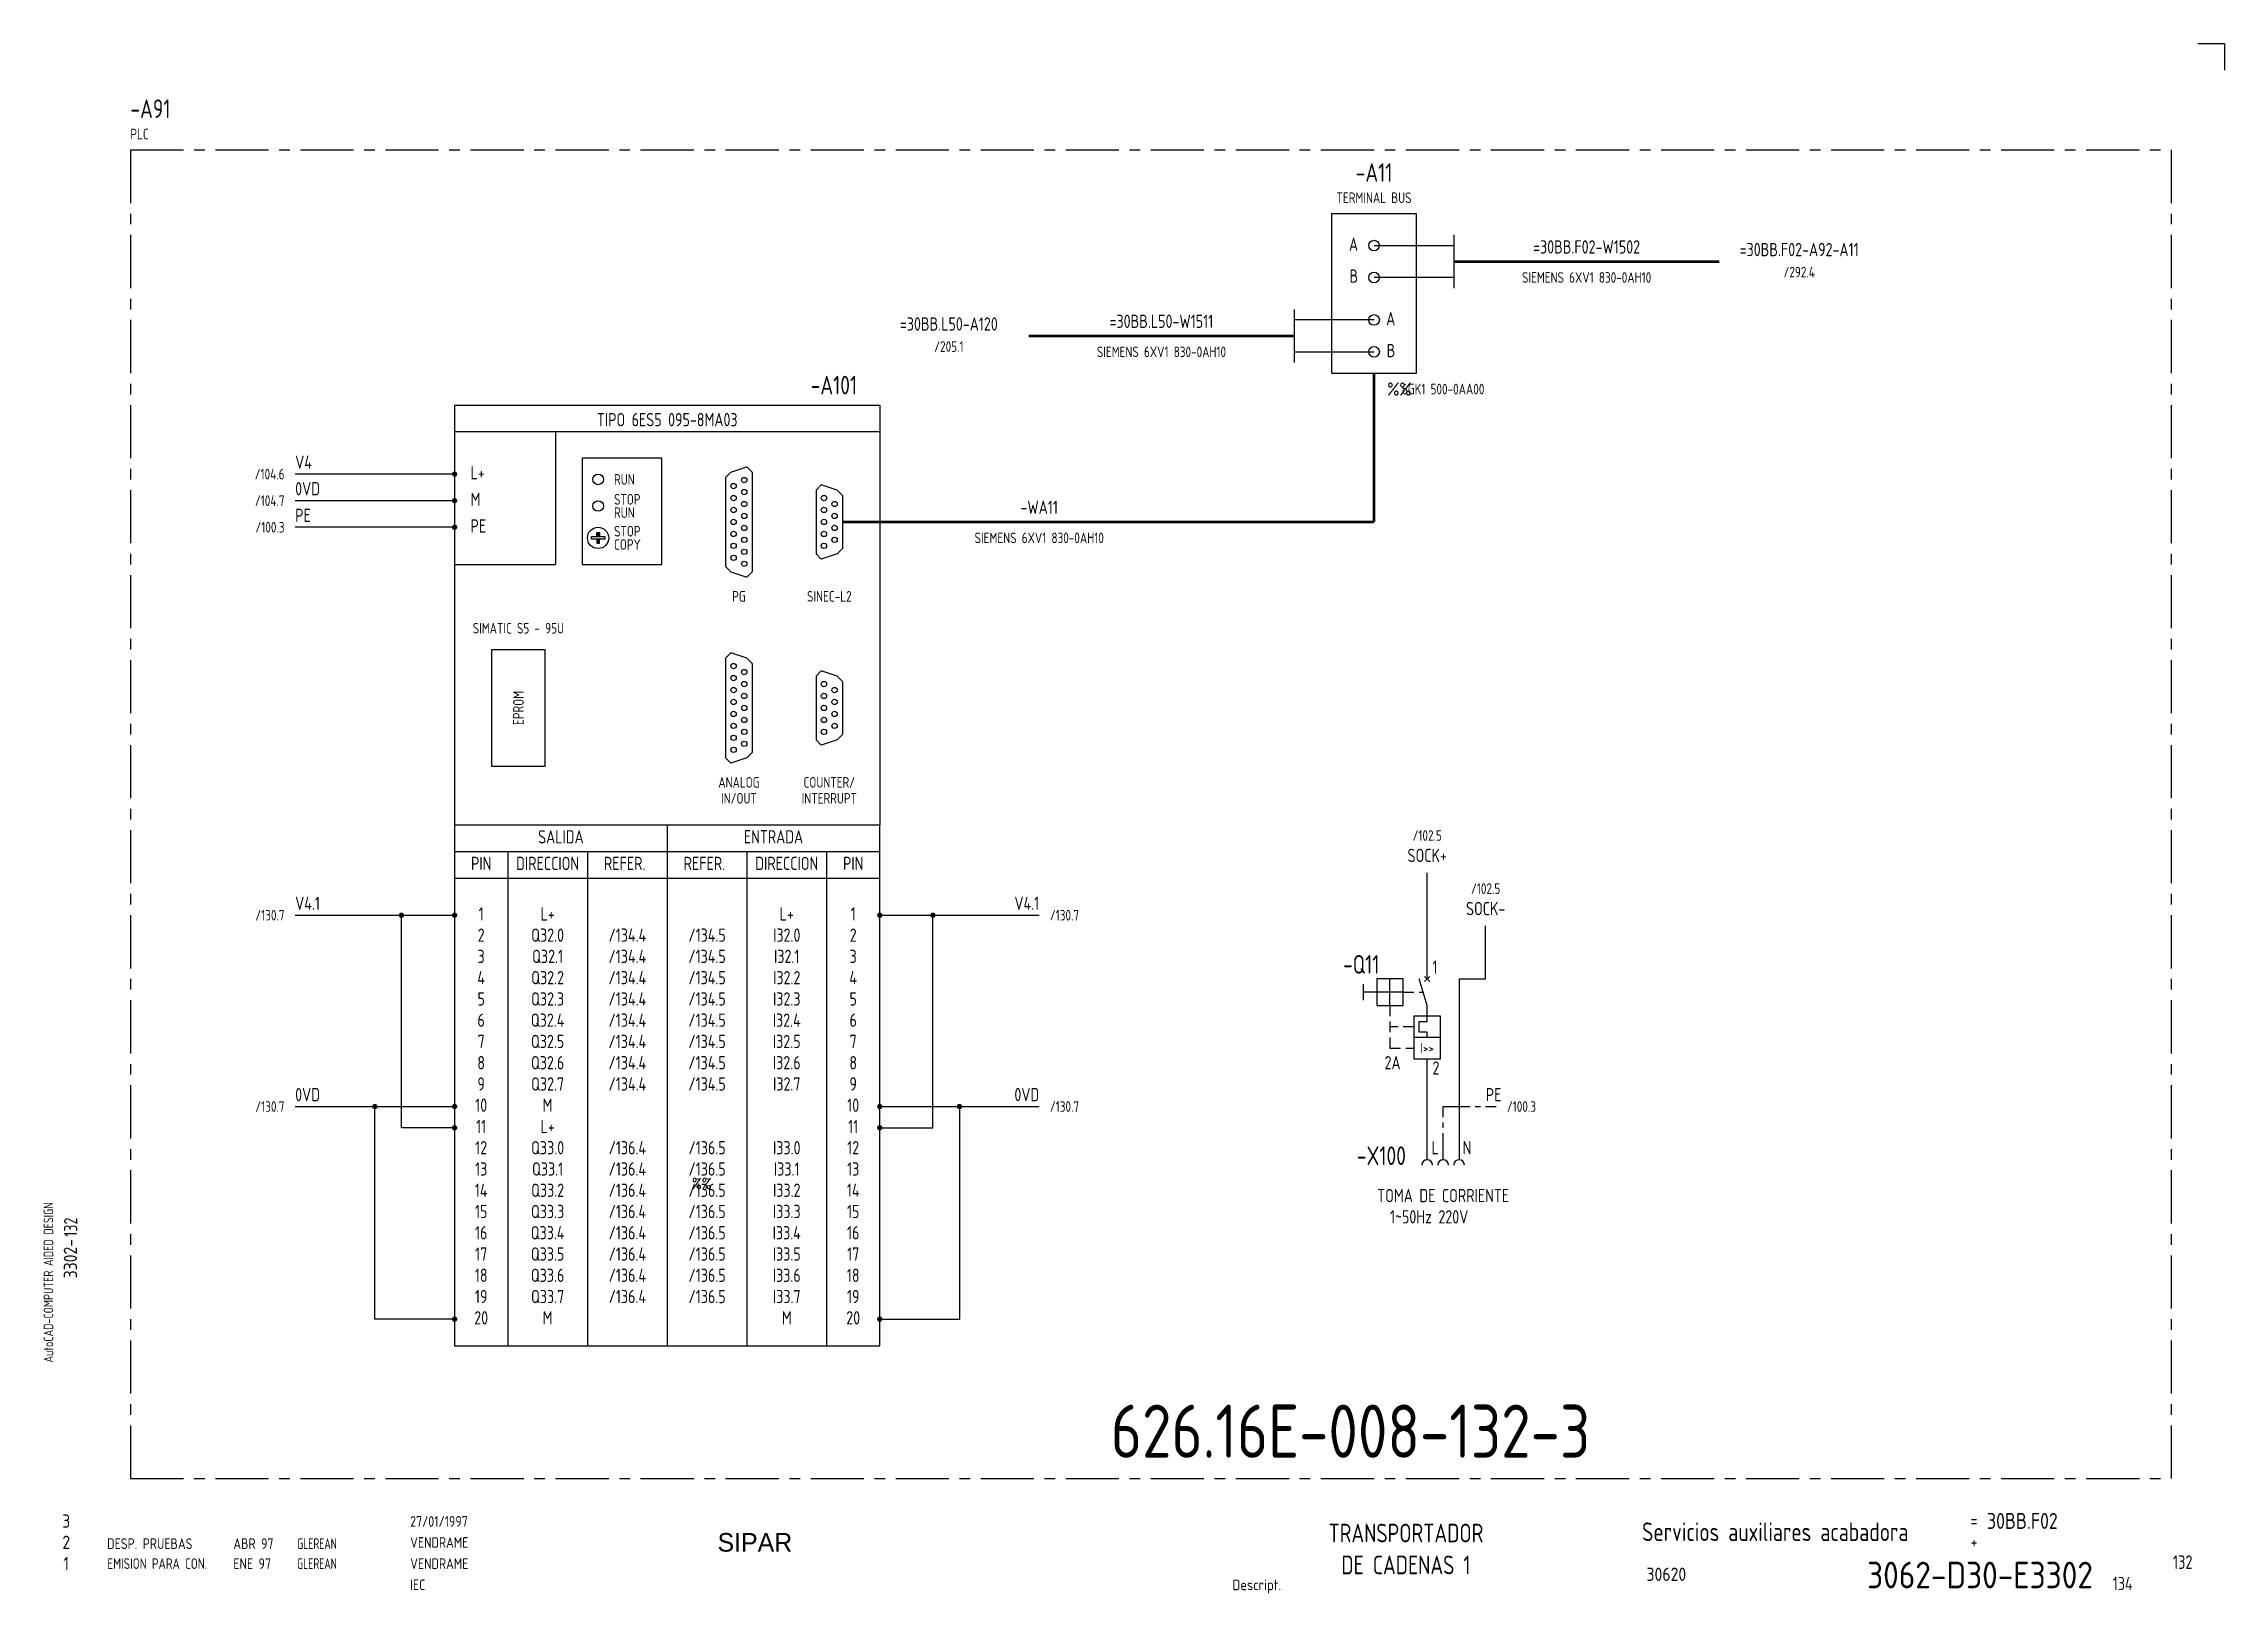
# Model space of a CAD drawing. Extents: x 10 to 420, y 5 to 297.
import ezdxf
from ezdxf.enums import TextEntityAlignment as Align

# ---------------------------------------------------------------- set-up
doc = ezdxf.new("R2010")
doc.units = 0
doc.header["$LTSCALE"] = 8
doc.header["$MEASUREMENT"] = 0
for name, pattern in [('CENTER', [2, 1.25, -0.25, 0.25, -0.25]), ('CENTER12', [1, 0.625, -0.125, 0.125, -0.125]), ('HIDDEN', [0.375, 0.25, -0.125])]:
    doc.linetypes.add(name, pattern=pattern)
doc.layers.get('0').update_dxf_attribs({"linetype": 'CONTINUOUS'})
doc.layers.add('CART', color=7, linetype='CONTINUOUS')
doc.styles.add('DIN', font='DIN', dxfattribs={"width": 0.85})
doc.styles.add('SIMPLEX', font='SIMPLEX', dxfattribs={"width": 0.9})
doc.styles.add('UNIV', font='UNIV')

# ---------------------------------------------------------------- blocks, each defined once
blk = doc.blocks.new('WB-FG100')
at = {"layer": 'CART', "color": 1}
for p, q in [((415, 297), (420, 297)), ((420, 297), (420, 292))]:
    blk.add_line(p, q, dxfattribs=at)
at = {"layer": 'CART', "color": 1, "style": 'DIN', "width": 0.8}
blk.add_text('AutoCAD-COMPUTER AIDED DESIGN', height=1.8, rotation=90, dxfattribs=at).set_placement((11.47, 48.84))
at = {"layer": 'CART', "color": 3, "style": 'DIN', "width": 0.8}
for s, p in [('=', (372.24, 17.91)), ('+', (372.24, 13.87))]:
    blk.add_text(s, height=2.5, dxfattribs=at).set_placement(p)
at = {"layer": 'CART', "color": 7, "style": 'DIN', "width": 0.9}
blk.add_attdef('FILE', text='', height=2.5, rotation=90, dxfattribs=at).set_placement((15.95, 68.38), align=Align.CENTER)
for tag, p in [('MOD-3', (13.92, 19)), ('MOD-2', (13.92, 15)), ('MOD-1', (13.92, 11)), ('NR.COMMESSA', (315, 9))]:
    blk.add_attdef(tag, text='', height=2.5, dxfattribs=at).set_placement(p, align=Align.MIDDLE)
at = {"layer": 'CART', "color": 7, "style": 'DIN'}
for tag, width, p in [('REV-3', 0.9, (21.66, 19)), ('DATA-3', 0.9, (45.37, 19)), ('NOME-3', 0.9, (57.37, 19)), ('REV-2', 0.9, (21.66, 15)), ('DATA-2', 0.9, (45.37, 15)), ('NOME-2', 0.9, (57.37, 15)), ('REV-1', 0.9, (21.66, 11)), ('DATA-1', 0.9, (45.37, 11)), ('NOME-1', 0.7, (57.37, 11))]:
    blk.add_attdef(tag, text='', height=2, dxfattribs=dict(at, width=width)).set_placement(p, align=Align.MIDDLE_LEFT)
at = {"layer": 'CART', "color": 7, "style": 'DIN', "width": 0.9}
for tag, p, height in [('DATA', (78.64, 17.94), 2), ('ESECUTORE', (78.64, 13.97), 2), ('CONTROLLORE', (78.64, 9.99), 2), ('SEGUE', (398.93, 5.65), 2.8), ('NORMA', (78.64, 6.01), 2)]:
    blk.add_attdef(tag, p, '', height=height, dxfattribs=at)
at = {"layer": 'CART', "color": 2, "style": 'DIN', "width": 0.9}
for tag, p in [('TITOLO-1/3', (266.5, 18.23)), ('TITOLO-1/2', (266.5, 15.73)), ('TITOLO-2/3', (266.5, 13.18)), ('TITOLO-2/2', (266.5, 10.68)), ('TITOLO-3/3', (266.5, 8.13))]:
    blk.add_attdef(tag, text='', height=3.5, dxfattribs=at).set_placement(p, align=Align.MIDDLE)
at = {"layer": 'CART', "color": 3, "style": 'DIN', "width": 0.9}
blk.add_attdef('ASSIEME', text='', height=3.5, dxfattribs=at).set_placement((334, 17), align=Align.MIDDLE)
at = {"layer": 'CART', "color": 3, "style": 'DIN', "width": 0.85}
for tag, p in [('=', (375.33, 16.63)), ('+', (375.33, 12.76))]:
    blk.add_attdef(tag, text='', height=3, dxfattribs=at).set_placement(p, align=Align.BOTTOM_LEFT)
at = {"layer": 'CART', "color": 3, "style": 'DIN', "width": 0.9}
blk.add_attdef('FOGLIO', text='', height=2.8, dxfattribs=at).set_placement((414.2, 9.56), align=Align.RIGHT)
at = {"layer": 'CART', "color": 2, "style": 'DIN', "width": 0.9}
blk.add_attdef('DISEGNO', text='', height=5, dxfattribs=at).set_placement((395.27, 6.35), align=Align.RIGHT)
at = {"layer": 'CART', "color": 1, "style": 'DIN', "width": 0.9}
blk.add_attdef('TIPOLOGIA', (233.37, 6), '', height=2, dxfattribs=at)

msp = doc.modelspace()

# ---------------------------------------------------------------- linework, layer by layer
at = {"color": 3, "linetype": 'CENTER'}
for p, q in [((26, 277), (410, 277)), ((26, 277), (26, 27)), ((410, 277), (410, 27)), ((26, 27), (410, 27))]:
    msp.add_line(p, q, dxfattribs=at)
at = {"color": 3}
for p, q in [((252, 265), (252, 235)), ((268, 265), (252, 265)), ((268, 235), (268, 265)), ((252, 235), (268, 235)), ((87, 229), (167, 229)), ((87, 229), (87, 150)), ((167, 229), (167, 150)), ((87, 224), (167, 224)), ((106, 224), (106, 199)), ((87, 199), (106, 199)), ((87, 150), (87, 52)), ((87, 150), (167, 150)), ((127, 150), (127, 52)), ((167, 52), (167, 150)), ((87, 145), (167, 145)), ((97, 145), (97, 52)), ((112, 145), (112, 52)), ((142, 145), (142, 52)), ((157, 145), (157, 52)), ((87, 140), (167, 140)), ((87, 52), (167, 52))]:
    msp.add_line(p, q, dxfattribs=at)
for p, q in [((260, 259), (275, 259)), ((275, 261), (275, 251)), ((275, 253), (260, 253)), ((245, 247), (245, 237)), ((260, 245), (245, 245)), ((245, 239), (260, 239)), ((126, 219), (111, 219)), ((111, 219), (111, 199)), ((126, 199), (126, 219)), ((87, 216), (57, 216)), ((87, 211), (57, 211)), ((87, 206), (57, 206)), ((112.75, 204.25), (115.25, 204.25)), ((112.75, 203.75), (112.75, 204.25)), ((115.25, 203.75), (112.75, 203.75)), ((114.25, 203.75), (113.75, 203.75)), ((113.75, 203.75), (113.75, 203)), ((113.75, 203), (114.25, 203)), ((114.25, 203), (114.25, 203.75)), ((115.25, 204.25), (115.25, 203.75)), ((111, 199), (126, 199)), ((94, 161), (94, 183)), ((94, 183), (104, 183)), ((104, 183), (104, 161)), ((104, 161), (94, 161)), ((270, 121), (270, 141)), ((57, 133), (87, 133)), ((77, 93), (77, 133)), ((167, 133), (197, 133)), ((177, 93), (177, 133)), ((281, 121), (281, 131)), ((258, 117), (258, 120)), ((260.5, 121), (260.5, 116)), ((265.5, 121), (260.5, 121)), ((263, 116), (263, 121)), ((265.5, 116), (265.5, 121)), ((270, 116), (268.5, 121)), ((269.5, 120.5), (270.5, 121.5)), ((269.5, 121.5), (270.5, 120.5)), ((276, 121), (276, 87)), ((276, 121), (281, 121)), ((265.5, 118.5), (258, 118.5)), ((260.5, 116), (265.5, 116)), ((270, 113), (270, 116)), ((267.5, 114), (267.5, 106)), ((272.5, 114), (267.5, 114)), ((268.5, 113), (270, 113)), ((268.5, 111), (268.5, 113)), ((270, 111), (268.5, 111)), ((270, 110), (270, 111)), ((272.5, 106), (272.5, 114)), ((272.5, 110), (267.5, 110)), ((267.5, 106), (272.5, 106)), ((270, 87), (270, 106)), ((57, 97), (87, 97)), ((72, 57), (72, 97)), ((167, 97), (197, 97)), ((182, 97), (182, 57)), ((87, 93), (77, 93)), ((167, 93), (177, 93)), ((87, 57), (72, 57)), ((167, 57), (182, 57))]:
    msp.add_line(p, q)
at = {"color": 2}
for p, q in [((138, 215.375), (139, 216.375)), ((138, 215.375), (138, 198.625)), ((139, 216.375), (142, 217.375)), ((143, 216.375), (142, 217.375)), ((143, 216.375), (143, 197.625)), ((155, 213), (156, 214)), ((159, 213), (156, 214)), ((155, 213), (155, 201)), ((160, 212), (159, 213)), ((160, 212), (160, 202)), ((160, 202), (159, 201)), ((138, 198.625), (139, 197.625)), ((139, 197.625), (142, 196.625)), ((143, 197.625), (142, 196.625)), ((155, 201), (156, 200)), ((159, 201), (156, 200)), ((138, 181.375), (139, 182.375)), ((138, 181.375), (138, 162.625)), ((142, 181.375), (139, 182.375)), ((143, 180.375), (142, 181.375)), ((143, 180.375), (143, 163.625)), ((155, 178), (156, 179)), ((155, 178), (155, 166)), ((159, 178), (156, 179)), ((160, 177), (159, 178)), ((160, 177), (160, 167)), ((155, 166), (156, 165)), ((159, 166), (156, 165)), ((160, 167), (159, 166)), ((138, 162.625), (139, 161.625)), ((142, 162.625), (139, 161.625)), ((143, 163.625), (142, 162.625))]:
    msp.add_line(p, q, dxfattribs=at)
at = {"linetype": 'HIDDEN'}
for p, q in [((263, 116), (263, 108)), ((265.5, 118.5), (269.25, 118.5)), ((267.5, 112), (263, 112)), ((263, 108), (267.5, 108))]:
    msp.add_line(p, q, dxfattribs=at)
at = {"linetype": 'CENTER12'}
for p, q in [((273, 87), (273, 97)), ((273, 97), (283, 97))]:
    msp.add_line(p, q, dxfattribs=at)
at = {"const_width": 0.5}
for points in [[(275, 256), (325, 256)], [(195, 242), (245, 242)], [(260, 207), (260, 235)], [(160, 207), (260, 207)]]:
    msp.add_lwpolyline(points, dxfattribs=at)
at = {"linetype": 'Continuous', "const_width": 0.5}
for points in [[(86.75, 216, 1), (87.25, 216, 1)], [(86.75, 211, 1), (87.25, 211, 1)], [(86.75, 206, 1), (87.25, 206, 1)], [(86.75, 133, 1), (87.25, 133, 1)], [(166.75, 133, 1), (167.25, 133, 1)], [(86.75, 97, 1), (87.25, 97, 1)], [(86.75, 93, 1), (87.25, 93, 1)], [(86.75, 57, 1), (87.25, 57, 1)], [(166.75, 57, 1), (167.25, 57, 1)]]:
    msp.add_lwpolyline(points, format="xyb", close=True, dxfattribs=at)
msp.add_lwpolyline([(113.75, 204.25), (113.75, 205), (114.25, 205), (114.25, 204.25), (113.75, 204.25)])
at = {"const_width": 0.5}
for points in [[(76.75, 133, 1), (77.25, 133, 1)], [(176.75, 133, 1), (177.25, 133, 1)], [(71.75, 97, 1), (72.25, 97, 1)], [(166.75, 97, 1), (167.25, 97, 1)], [(181.75, 97, 1), (182.25, 97, 1)], [(166.75, 93, 1), (167.25, 93, 1)]]:
    msp.add_lwpolyline(points, format="xyb", close=True, dxfattribs=at)
at = {"color": 7}
for centre in [(260, 259), (260, 253), (260, 245), (260, 239)]:
    msp.add_circle(centre, 1, dxfattribs=at)
for centre, radius in [((114, 215), 1), ((139.5, 213.75), 0.5), ((141.5, 214.875), 0.5), ((114, 210), 1), ((139.5, 211.5), 0.5), ((139.5, 209.25), 0.5), ((141.5, 212.625), 0.5), ((141.5, 210.375), 0.5), ((156.5, 211.5), 0.5), ((156.5, 209.25), 0.5), ((158.5, 210.375), 0.5), ((114, 204), 2), ((139.5, 207), 0.5), ((139.5, 204.75), 0.5), ((141.5, 208.125), 0.5), ((141.5, 205.875), 0.5), ((156.5, 207), 0.5), ((156.5, 204.75), 0.5), ((158.5, 208.125), 0.5), ((158.5, 205.875), 0.5), ((139.5, 202.5), 0.5), ((141.5, 203.625), 0.5), ((141.5, 201.375), 0.5), ((156.5, 202.5), 0.5), ((158.5, 203.625), 0.5), ((139.5, 200.25), 0.5), ((141.5, 199.125), 0.5), ((139.5, 179.875), 0.5), ((139.5, 177.625), 0.5), ((141.5, 178.75), 0.5), ((141.5, 176.5), 0.5), ((156.5, 176.5), 0.5), ((139.5, 175.375), 0.5), ((139.5, 173.125), 0.5), ((141.5, 174.25), 0.5), ((141.5, 172), 0.5), ((156.5, 174.25), 0.5), ((156.5, 172), 0.5), ((158.5, 175.375), 0.5), ((158.5, 173.125), 0.5), ((139.5, 170.875), 0.5), ((139.5, 168.625), 0.5), ((141.5, 169.75), 0.5), ((156.5, 169.75), 0.5), ((158.5, 170.875), 0.5), ((158.5, 168.625), 0.5), ((139.5, 166.375), 0.5), ((139.5, 164.125), 0.5), ((141.5, 167.5), 0.5), ((141.5, 165.25), 0.5), ((156.5, 167.5), 0.5)]:
    msp.add_circle(centre, radius)
for centre in [(270, 86), (273, 86), (276, 86)]:
    msp.add_arc(centre, 1, 0, 180)
for points in [[(113.75, 204.25), (114.25, 204.25), (113.75, 205), (114.25, 205)], [(113.75, 203.75), (114.25, 203.75), (113.75, 203), (114.25, 203)]]:
    msp.add_solid(points)

# ---------------------------------------------------------------- block references
at = {"layer": 'CART'}
ref = msp.add_blockref('WB-FG100', (0, 0), dxfattribs=at)
ref.add_attrib('TIPOLOGIA', 'Descript.', (233.371, 6.001), dxfattribs={"color": 1, "height": 2, "style": 'DIN', "width": 0.9})
ref.add_attrib('ASSIEME', 'Servicios auxiliares acabadora', dxfattribs={"color": 3, "height": 3.5, "style": 'DIN', "width": 0.8}).set_placement((335.5, 17), align=Align.MIDDLE)
ref.add_attrib('=', '30BB.F02', dxfattribs={"color": 3, "height": 3, "style": 'DIN', "width": 0.85}).set_placement((375.333, 16.63), align=Align.BOTTOM_LEFT)
ref.add_attrib('NR.COMMESSA', '30620', dxfattribs={"color": 7, "height": 2.5, "style": 'DIN', "width": 0.9}).set_placement((315, 9), align=Align.MIDDLE)
ref.add_attrib('DISEGNO', '3062-D30-E3302', dxfattribs={"color": 2, "height": 5, "style": 'DIN', "width": 0.9}).set_placement((395.268, 6.35), align=Align.RIGHT)
ref.add_attrib('DATA', '27/01/1997', (78.64, 17.94), dxfattribs={"color": 7, "height": 2, "style": 'DIN', "width": 0.85})
ref.add_attrib('ESECUTORE', 'VENDRAME', (78.64, 13.97), dxfattribs={"color": 7, "height": 2, "style": 'DIN', "width": 0.85})
ref.add_attrib('CONTROLLORE', 'VENDRAME', (78.64, 9.99), dxfattribs={"color": 7, "height": 2, "style": 'DIN', "width": 0.85})
ref.add_attrib('NORMA', 'IEC', (78.64, 6.01), dxfattribs={"color": 7, "height": 2, "style": 'DIN', "width": 0.85})
ref.add_attrib('MOD-1', '1', dxfattribs={"color": 7, "height": 2.5, "style": 'DIN', "width": 0.9}).set_placement((13.924, 11), align=Align.MIDDLE)
ref.add_attrib('REV-1', 'EMISION PARA CON.', dxfattribs={"color": 7, "height": 2, "style": 'DIN', "width": 0.8}).set_placement((21.658, 11), align=Align.MIDDLE_LEFT)
ref.add_attrib('DATA-1', 'ENE 97', dxfattribs={"color": 7, "height": 2, "style": 'DIN', "width": 0.85}).set_placement((45.368, 11), align=Align.MIDDLE_LEFT)
ref.add_attrib('NOME-1', 'GLEREAN', dxfattribs={"color": 7, "height": 2, "style": 'DIN', "width": 0.7}).set_placement((57.368, 11), align=Align.MIDDLE_LEFT)
ref.add_attrib('MOD-2', '2', dxfattribs={"color": 7, "height": 2.5, "style": 'DIN', "width": 0.9}).set_placement((13.924, 15), align=Align.MIDDLE)
ref.add_attrib('MOD-3', '3', dxfattribs={"color": 7, "height": 2.5, "style": 'DIN', "width": 0.9}).set_placement((13.924, 19), align=Align.MIDDLE)
ref.add_attrib('FILE', '3302-', dxfattribs={"color": 7, "height": 2.5, "rotation": 90, "style": 'DIN', "width": 0.9}).set_placement((15.951, 68.38), align=Align.CENTER)

# ---------------------------------------------------------------- texts
at = {"color": 3, "style": 'DIN', "width": 0.8}
for s, p in [('-A91', (26, 283)), ('-A101', (154, 231))]:
    msp.add_text(s, height=3.5, dxfattribs=at).set_placement(p)
at = {"style": 'DIN'}
for s, height, width, p in [('PLC', 2, 0.8, (26, 279)), ('%%', 2.5, 0.85, (262.5, 230.75)), ('V4', 2.5, 0.8, (57, 217)), ('L+', 2.5, 0.8, (90, 215)), ('0VD', 2.5, 0.8, (57, 212)), ('RUN', 2, 0.8, (117, 214)), ('PE', 2.5, 0.8, (57, 207)), ('M', 2.5, 0.8, (90, 210)), ('STOP', 2, 0.8, (117, 210.25)), ('RUN', 2, 0.8, (117, 207.75)), ('PE', 2.5, 0.8, (90, 205)), ('STOP', 2, 0.8, (117, 204.25)), ('COPY', 2, 0.8, (117, 201.75)), ('V4.1', 2.5, 0.8, (57, 134)), ('/130.7', 2, 0.8, (199, 132)), ('1', 2.5, 0.8, (271, 122)), ('2', 2.5, 0.8, (271, 103)), ('0VD', 2.5, 0.8, (57, 98)), ('/130.7', 2, 0.8, (199, 96)), ('/100.3', 2, 0.8, (285, 96)), ('1~50Hz 220V', 2.5, 0.8, (263, 75)), ('134', 2.5, 0.8, (399, 6))]:
    msp.add_text(s, height=height, dxfattribs=dict(at, width=width)).set_placement(p)
at = {"color": 3, "style": 'DIN', "width": 0.8}
for s, p in [('-A11', (260, 271)), ('TRANSPORTADOR', (266, 15)), ('DE CADENAS 1', (266, 9))]:
    msp.add_text(s, height=3.5, dxfattribs=at).set_placement(p, align=Align.CENTER)
at = {"style": 'DIN', "width": 0.8}
for s, height, p in [('TERMINAL BUS', 2, (260, 267)), ('=30BB.F02-W1502', 2.5, (300, 257.5)), ('=30BB.F02-A92-A11', 2.5, (340, 257)), ('/292.4', 2, (340, 253)), ('SIEMENS 6XV1 830-0AH10', 2, (300, 252)), ('=30BB.L50-A120', 2.5, (180, 243)), ('=30BB.L50-W1511', 2.5, (220, 243.5)), ('/205.1', 2, (180, 239)), ('SIEMENS 6XV1 830-0AH10', 2, (220, 238)), ('6GK1 500-0AA00', 2, (273, 231)), ('TIPO 6ES5 095-8MA03', 2.5, (127, 225)), ('-WA11', 2.5, (197, 208.5)), ('SIEMENS 6XV1 830-0AH10', 2, (197, 203)), ('PG', 2, (140.5, 192)), ('SINEC-L2', 2, (157.5, 192)), ('SIMATIC S5 - 95U', 2, (99, 186)), ('ANALOG', 2, (140.5, 157)), ('IN/OUT', 2, (140.5, 154)), ('INTERRUPT', 2, (157.5, 154)), ('COUNTER/', 2, (157.5, 157)), ('SALIDA', 2.5, (107, 146.5)), ('ENTRADA', 2.5, (147, 146.5)), ('/102.5', 2, (270, 147)), ('PIN', 2.5, (92, 141.5)), ('DIRECCION', 2.5, (104.5, 141.5)), ('REFER.', 2.5, (119, 141.5)), ('REFER.', 2.5, (134, 141.5)), ('DIRECCION', 2.5, (149.5, 141.5)), ('PIN', 2.5, (162, 141.5)), ('SOCK+', 2.5, (270, 143)), ('SOCK-', 2.5, (281, 133)), ('/102.5', 2, (281, 137)), ('1', 2.5, (92, 132)), ('L+', 2.5, (104.5, 132)), ('L+', 2.5, (149.5, 132)), ('1', 2.5, (162, 132)), ('2', 2.5, (92, 128)), ('Q32.0', 2.5, (104.5, 128)), ('/134.4', 2.5, (119.5, 128)), ('/134.5', 2.5, (134.5, 128)), ('I32.0', 2.5, (149.5, 128)), ('2', 2.5, (162, 128)), ('3', 2.5, (92, 124)), ('Q32.1', 2.5, (104.5, 124)), ('/134.4', 2.5, (119.5, 124)), ('/134.5', 2.5, (134.5, 124)), ('I32.1', 2.5, (149.5, 124)), ('3', 2.5, (162, 124)), ('4', 2.5, (92, 120)), ('Q32.2', 2.5, (104.5, 120)), ('/134.4', 2.5, (119.5, 120)), ('/134.5', 2.5, (134.5, 120)), ('I32.2', 2.5, (149.5, 120)), ('4', 2.5, (162, 120)), ('5', 2.5, (92, 116)), ('Q32.3', 2.5, (104.5, 116)), ('/134.4', 2.5, (119.5, 116)), ('/134.5', 2.5, (134.5, 116)), ('I32.3', 2.5, (149.5, 116)), ('5', 2.5, (162, 116)), ('6', 2.5, (92, 112)), ('Q32.4', 2.5, (104.5, 112)), ('/134.4', 2.5, (119.5, 112)), ('/134.5', 2.5, (134.5, 112)), ('I32.4', 2.5, (149.5, 112)), ('6', 2.5, (162, 112)), ('7', 2.5, (92, 108)), ('Q32.5', 2.5, (104.5, 108)), ('/134.4', 2.5, (119.5, 108)), ('/134.5', 2.5, (134.5, 108)), ('I32.5', 2.5, (149.5, 108)), ('7', 2.5, (162, 108)), ('I>>', 2, (270, 107)), ('8', 2.5, (92, 104)), ('Q32.6', 2.5, (104.5, 104)), ('/134.4', 2.5, (119.5, 104)), ('/134.5', 2.5, (134.5, 104)), ('I32.6', 2.5, (149.5, 104)), ('8', 2.5, (162, 104)), ('10', 2.5, (92, 96)), ('9', 2.5, (92, 100)), ('Q32.7', 2.5, (104.5, 100)), ('M', 2.5, (104.5, 96)), ('/134.4', 2.5, (119.5, 100)), ('/134.5', 2.5, (134.5, 100)), ('I32.7', 2.5, (149.5, 100)), ('10', 2.5, (162, 96)), ('9', 2.5, (162, 100)), ('PE', 2.5, (282.5, 98)), ('11', 2.5, (92, 92)), ('L+', 2.5, (104.5, 92)), ('11', 2.5, (162, 92)), ('12', 2.5, (92, 88)), ('Q33.0', 2.5, (104.5, 88)), ('/136.4', 2.5, (119.5, 88)), ('/136.5', 2.5, (134.5, 88)), ('I33.0', 2.5, (149.5, 88)), ('12', 2.5, (162, 88)), ('L', 2.5, (271.5, 88)), ('N', 2.5, (277.5, 88)), ('13', 2.5, (92, 84)), ('Q33.1', 2.5, (104.5, 84)), ('/136.4', 2.5, (119.5, 84)), ('/136.5', 2.5, (134.5, 84)), ('I33.1', 2.5, (149.5, 84)), ('13', 2.5, (162, 84)), ('14', 2.5, (92, 80)), ('Q33.2', 2.5, (104.5, 80)), ('/136.4', 2.5, (119.5, 80)), ('/136.5', 2.5, (134.5, 80)), ('I33.2', 2.5, (149.5, 80)), ('14', 2.5, (162, 80)), ('15', 2.5, (92, 76)), ('Q33.3', 2.5, (104.5, 76)), ('/136.4', 2.5, (119.5, 76)), ('/136.5', 2.5, (134.5, 76)), ('I33.3', 2.5, (149.5, 76)), ('15', 2.5, (162, 76)), ('TOMA DE CORRIENTE', 2.5, (273, 79)), ('16', 2.5, (92, 72)), ('Q33.4', 2.5, (104.5, 72)), ('/136.4', 2.5, (119.5, 72)), ('/136.5', 2.5, (134.5, 72)), ('I33.4', 2.5, (149.5, 72)), ('16', 2.5, (162, 72)), ('17', 2.5, (92, 68)), ('Q33.5', 2.5, (104.5, 68)), ('/136.4', 2.5, (119.5, 68)), ('/136.5', 2.5, (134.5, 68)), ('I33.5', 2.5, (149.5, 68)), ('17', 2.5, (162, 68)), ('18', 2.5, (92, 64)), ('Q33.6', 2.5, (104.5, 64)), ('/136.4', 2.5, (119.5, 64)), ('/136.5', 2.5, (134.5, 64)), ('I33.6', 2.5, (149.5, 64)), ('18', 2.5, (162, 64)), ('19', 2.5, (92, 60)), ('Q33.7', 2.5, (104.5, 60)), ('/136.4', 2.5, (119.5, 60)), ('/136.5', 2.5, (134.5, 60)), ('I33.7', 2.5, (149.5, 60)), ('19', 2.5, (162, 60)), ('20', 2.5, (92, 56)), ('M', 2.5, (104.5, 56)), ('M', 2.5, (149.5, 56)), ('20', 2.5, (162, 56))]:
    msp.add_text(s, height=height, dxfattribs=at).set_placement(p, align=Align.CENTER)
at = {"color": 7, "style": 'DIN', "width": 0.8}
for s, p in [('A', (257, 258)), ('B', (257, 252)), ('A', (264, 244)), ('B', (264, 238))]:
    msp.add_text(s, height=2.5, dxfattribs=at).set_placement(p, align=Align.RIGHT)
at = {"style": 'DIN', "width": 0.8}
for s, height, p in [('/104.6', 2, (55, 215)), ('/104.7', 2, (55, 210)), ('/100.3', 2, (55, 205)), ('V4.1', 2.5, (197, 134)), ('/130.7', 2, (55, 132)), ('2A', 2.5, (265, 104)), ('0VD', 2.5, (197, 98)), ('/130.7', 2, (55, 96))]:
    msp.add_text(s, height=height, dxfattribs=at).set_placement(p, align=Align.RIGHT)
msp.add_text('EPROM', height=2, rotation=90, dxfattribs=at).set_placement((100, 172), align=Align.CENTER)
at = {"color": 3, "style": 'DIN', "width": 0.8}
for s, height, p in [('-Q11', 3.5, (261, 122)), ('-X100', 3.5, (266, 86)), ('132', 2.56, (414, 10))]:
    msp.add_text(s, height=height, dxfattribs=at).set_placement(p, align=Align.RIGHT)
at = {"color": 7, "linetype": 'Continuous', "style": 'SIMPLEX', "width": 0.9}
msp.add_text('%%', height=2, dxfattribs=at).set_placement((133.5, 82.5), align=Align.MIDDLE)
at = {"style": 'DIN', "width": 0.8}
msp.add_text('132', height=2.5, rotation=90, dxfattribs=at).set_placement((16, 72.5))
at = {"linetype": 'Continuous', "style": 'DIN'}
for s, width, p in [('DESP. PRUEBAS', 0.85, (21.625, 13.75)), ('ABR 97', 0.85, (45.375, 13.75)), ('GLEREAN', 0.7, (57.375, 13.75))]:
    msp.add_text(s, height=2, dxfattribs=dict(at, width=width)).set_placement(p)
at = {"color": 2, "insert": (210.469, 40.915), "char_height": 10, "width": 111.04113, "attachment_point": 1, "style": 'DIN'}
msp.add_mtext('626.16E-008-132-3', dxfattribs=at)
at = {"layer": 'CART', "color": 2, "linetype": 'Continuous', "style": 'UNIV'}
msp.add_text('SIPAR', height=3.5, dxfattribs=at).set_placement((143.5, 13.25), align=Align.CENTER)

doc.saveas('drawing.dxf')
